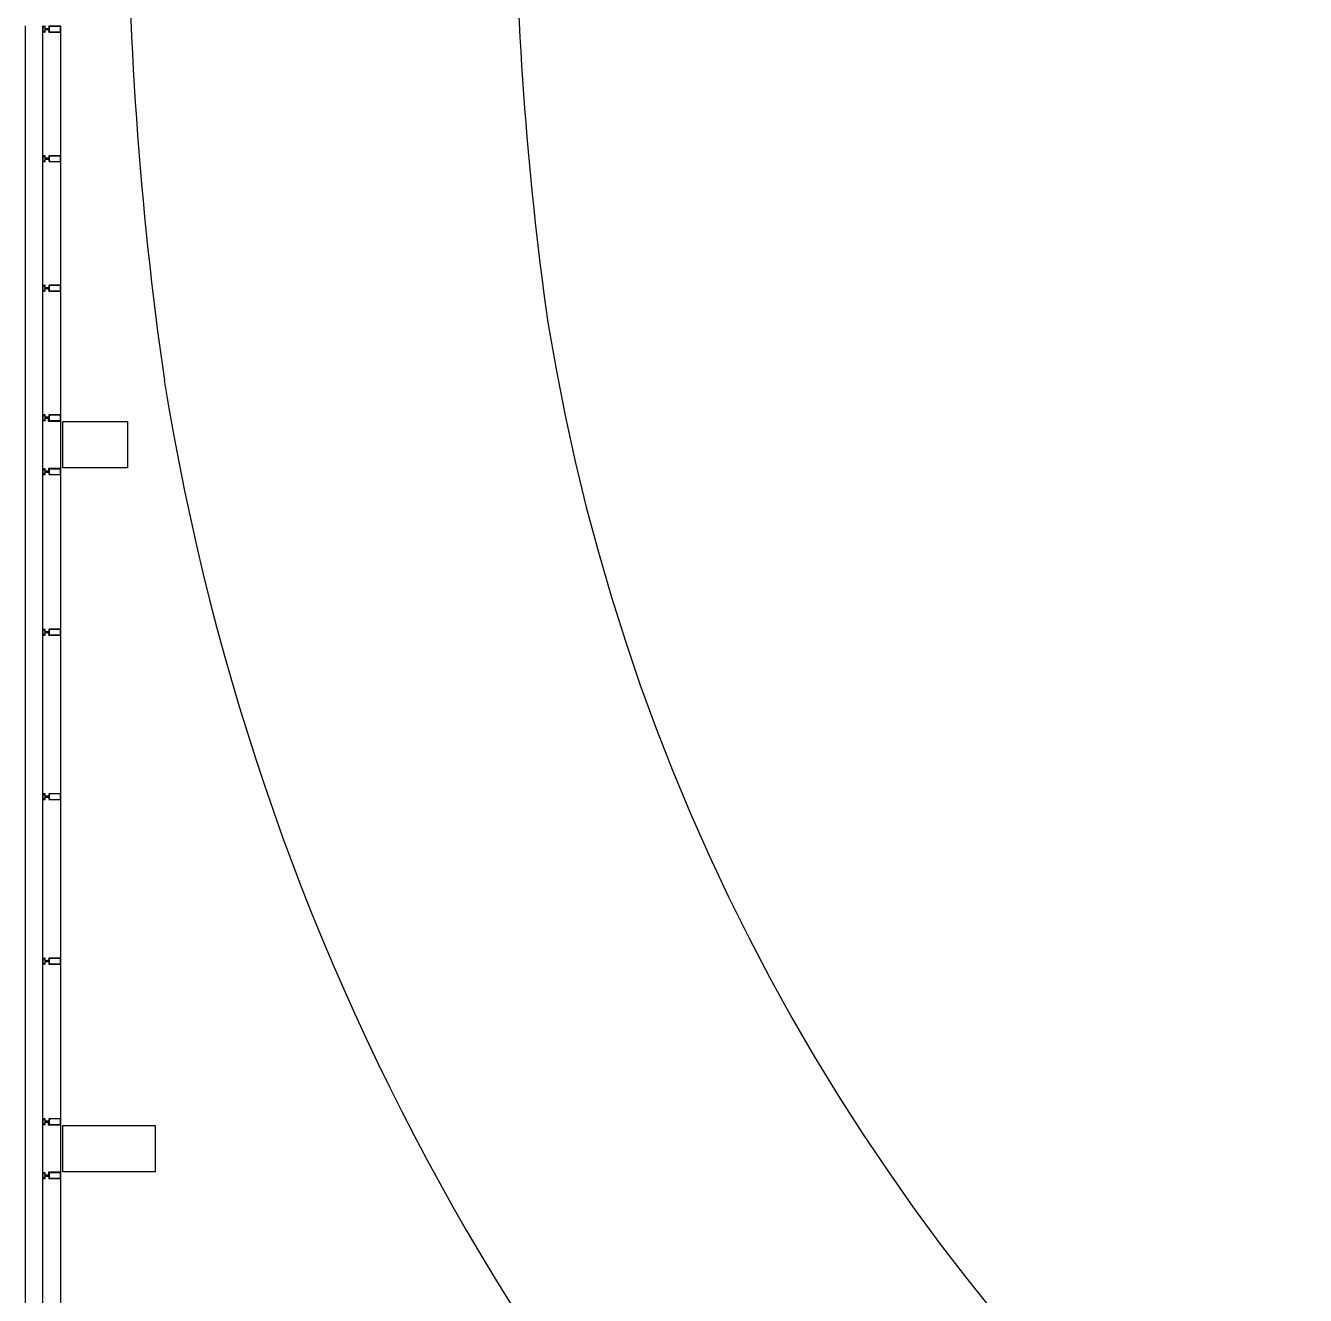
# Model space of a CAD drawing. Extents: x 11182 to 734459, y -1391328 to 152085.
# Drawn here: x 425084 to 438940, y -1353296 to -1339550 of the extents above; entities that cross this region are included whole.
import ezdxf

# ---------------------------------------------------------------- set-up
doc = ezdxf.new("R2010")
doc.units = 0
doc.header["$LTSCALE"] = 500
doc.header["$MEASUREMENT"] = 0
doc.layers.add('1_Wall_Exist', color=251, linetype='CONTINUOUS')

msp = doc.modelspace()

# ---------------------------------------------------------------- linework, layer by layer
at = {"layer": '1_Wall_Exist'}
for p, q in [((425084, -1367041), (425084, -1339553)), ((425300, -1339581), (425300, -1339597)), ((425300, -1340983), (425300, -1340999)), ((425300, -1342385), (425300, -1342401)), ((425300, -1343787), (425300, -1343803)), ((425329, -1343809), (425329, -1343831)), ((425329, -1343831), (425461, -1343831)), ((425461, -1343831), (425461, -1344343)), ((425488, -1344337), (425488, -1343837)), ((425488, -1343837), (426188, -1343837)), ((426188, -1343837), (426188, -1344337)), ((425300, -1344371), (425300, -1344387)), ((425461, -1344343), (425330, -1344343)), ((425330, -1344343), (425330, -1344365)), ((426188, -1344337), (425488, -1344337)), ((425300, -1346109), (425300, -1346125)), ((425300, -1347889), (425300, -1347905)), ((425300, -1349669), (425300, -1349685)), ((425300, -1351407), (425300, -1351423)), ((425329, -1351429), (425329, -1351451)), ((425329, -1351451), (425461, -1351451)), ((425461, -1351451), (425461, -1351963)), ((425488, -1351957), (425488, -1351457)), ((425488, -1351457), (426488, -1351457)), ((426488, -1351457), (426488, -1351957)), ((425300, -1351991), (425300, -1352007)), ((425461, -1351963), (425330, -1351963)), ((425330, -1351963), (425330, -1351985)), ((426488, -1351957), (425488, -1351957))]:
    msp.add_line(p, q, dxfattribs=at)
for points in [[(425270, -1366573), (425294, -1366573), (425294, -1366573, -0.36397), (425293, -1366574), (425291, -1366574), (425288, -1366575), (425272, -1366575), (425272, -1366635), (425288, -1366635, -1.25595), (425291, -1366635), (425293, -1366636, -0.36397), (425294, -1366636), (425294, -1366637), (425270, -1366637), (425270, -1339553)], [(425270, -1339557), (425294, -1339557), (425294, -1339557, -0.36397), (425293, -1339558), (425291, -1339558), (425288, -1339559), (425272, -1339559), (425272, -1339619), (425288, -1339619, -1.25595), (425291, -1339619), (425293, -1339620, -0.36397), (425294, -1339620), (425294, -1339621), (425270, -1339621)], [(425294, -1339593), (425298, -1339593, 0.414214), (425299, -1339592), (425299, -1339586, 0.414214), (425298, -1339585), (425294, -1339585)], [(425300, -1339585), (425301, -1339585), (425301, -1339586), (425301, -1339586), (425302, -1339585), (425302, -1339585), (425303, -1339586), (425303, -1339586), (425303, -1339585), (425304, -1339585), (425304, -1339586), (425305, -1339586), (425305, -1339585), (425305, -1339585), (425306, -1339586), (425306, -1339586), (425307, -1339585), (425307, -1339585), (425307, -1339586), (425308, -1339586), (425308, -1339585), (425309, -1339585), (425309, -1339586), (425309, -1339586), (425310, -1339585), (425310, -1339585), (425311, -1339586), (425311, -1339586), (425311, -1339585), (425312, -1339585), (425312, -1339586), (425313, -1339586), (425313, -1339585), (425313, -1339585), (425314, -1339586), (425314, -1339586), (425315, -1339585), (425315, -1339585), (425315, -1339586), (425316, -1339586), (425316, -1339586, -0.627131), (425315, -1339592), (425315, -1339592), (425315, -1339592), (425314, -1339593), (425314, -1339593), (425313, -1339592), (425313, -1339592), (425313, -1339593), (425312, -1339593), (425312, -1339592), (425311, -1339592), (425311, -1339593), (425311, -1339593), (425310, -1339592), (425310, -1339592), (425309, -1339593), (425309, -1339593), (425309, -1339592), (425308, -1339592), (425308, -1339593), (425307, -1339593), (425307, -1339592), (425307, -1339592), (425306, -1339593), (425306, -1339593), (425305, -1339592), (425305, -1339592), (425305, -1339593), (425304, -1339593), (425304, -1339592), (425303, -1339592), (425303, -1339593), (425303, -1339593), (425302, -1339592), (425302, -1339592), (425301, -1339593), (425301, -1339593), (425301, -1339592), (425300, -1339592), (425300, -1339593)], [(425336, -1339597), (425336, -1339615, 0.414214), (425337, -1339616), (425337, -1339616), (425337, -1339615), (425340, -1339615, -0.414214), (425342, -1339617), (425342, -1339618, -0.414214), (425340, -1339619), (425337, -1339619), (425337, -1339619), (425337, -1339619, 0.414214), (425336, -1339619), (425336, -1339621), (425464, -1339621), (425464, -1339557), (425336, -1339557), (425336, -1339558), (425337, -1339559), (425337, -1339559), (425337, -1339558), (425340, -1339558, -0.414214), (425342, -1339560), (425342, -1339561, -0.414214), (425340, -1339562), (425337, -1339562), (425337, -1339562), (425337, -1339562, 0.414214), (425336, -1339563), (425336, -1339581)], [(425336, -1366613), (425336, -1366631, 0.414214), (425337, -1366632), (425337, -1366632), (425337, -1366631), (425340, -1366631, -0.414214), (425342, -1366633), (425342, -1366634, -0.414214), (425340, -1366635), (425337, -1366635), (425337, -1366634), (425337, -1366634, 0.414214), (425336, -1366635), (425336, -1366637), (425464, -1366637), (425464, -1339626)], [(425270, -1340959), (425294, -1340959), (425294, -1340959, -0.36397), (425293, -1340960), (425291, -1340960), (425288, -1340961), (425272, -1340961), (425272, -1341021), (425288, -1341021, -1.25595), (425291, -1341021), (425293, -1341022, -0.36397), (425294, -1341022), (425294, -1341023), (425270, -1341023)], [(425294, -1340995), (425298, -1340995, 0.414214), (425299, -1340994), (425299, -1340988, 0.414214), (425298, -1340987), (425294, -1340987)], [(425300, -1340987), (425301, -1340987), (425301, -1340988), (425301, -1340988), (425302, -1340987), (425302, -1340987), (425303, -1340988), (425303, -1340988), (425303, -1340987), (425304, -1340987), (425304, -1340988), (425305, -1340988), (425305, -1340987), (425305, -1340987), (425306, -1340988), (425306, -1340988), (425307, -1340987), (425307, -1340987), (425307, -1340988), (425308, -1340988), (425308, -1340987), (425309, -1340987), (425309, -1340988), (425309, -1340988), (425310, -1340987), (425310, -1340987), (425311, -1340988), (425311, -1340988), (425311, -1340987), (425312, -1340987), (425312, -1340988), (425313, -1340988), (425313, -1340987), (425313, -1340987), (425314, -1340988), (425314, -1340988), (425315, -1340987), (425315, -1340987), (425315, -1340988), (425316, -1340988), (425316, -1340988, -0.627131), (425315, -1340994), (425315, -1340994), (425315, -1340994), (425314, -1340995), (425314, -1340995), (425313, -1340994), (425313, -1340994), (425313, -1340995), (425312, -1340995), (425312, -1340994), (425311, -1340994), (425311, -1340995), (425311, -1340995), (425310, -1340994), (425310, -1340994), (425309, -1340995), (425309, -1340995), (425309, -1340994), (425308, -1340994), (425308, -1340995), (425307, -1340995), (425307, -1340994), (425307, -1340994), (425306, -1340995), (425306, -1340995), (425305, -1340994), (425305, -1340994), (425305, -1340995), (425304, -1340995), (425304, -1340994), (425303, -1340994), (425303, -1340995), (425303, -1340995), (425302, -1340994), (425302, -1340994), (425301, -1340995), (425301, -1340995), (425301, -1340994), (425300, -1340994), (425300, -1340995)], [(425464, -1340959), (425336, -1340959), (425336, -1340960), (425337, -1340961), (425337, -1340961), (425337, -1340960), (425340, -1340960, -0.414214), (425342, -1340962), (425342, -1340963, -0.414214), (425340, -1340964), (425337, -1340964), (425337, -1340964), (425337, -1340964, 0.414214), (425336, -1340964), (425336, -1340983)], [(425336, -1340999), (425336, -1341017, 0.414214), (425337, -1341018), (425337, -1341018), (425337, -1341017), (425340, -1341017, -0.414214), (425342, -1341019), (425342, -1341020, -0.414214), (425340, -1341021), (425337, -1341021), (425337, -1341020), (425337, -1341020, 0.414214), (425336, -1341021), (425336, -1341023), (425464, -1341023)], [(425270, -1342361), (425294, -1342361), (425294, -1342361, -0.36397), (425293, -1342362), (425291, -1342362), (425288, -1342363), (425272, -1342363), (425272, -1342423), (425288, -1342423, -1.25595), (425291, -1342423), (425293, -1342424, -0.36397), (425294, -1342424), (425294, -1342425), (425270, -1342425)], [(425464, -1342361), (425336, -1342361), (425336, -1342362), (425337, -1342363), (425337, -1342363), (425337, -1342362), (425340, -1342362, -0.414214), (425342, -1342364), (425342, -1342365, -0.414214), (425340, -1342366), (425337, -1342366), (425337, -1342366), (425337, -1342366, 0.414214), (425336, -1342366), (425336, -1342385)], [(425294, -1342397), (425298, -1342397, 0.414214), (425299, -1342396), (425299, -1342390, 0.414214), (425298, -1342389), (425294, -1342389)], [(425300, -1342389), (425301, -1342389), (425301, -1342390), (425301, -1342390), (425302, -1342389), (425302, -1342389), (425303, -1342390), (425303, -1342390), (425303, -1342389), (425304, -1342389), (425304, -1342390), (425305, -1342390), (425305, -1342389), (425305, -1342389), (425306, -1342390), (425306, -1342390), (425307, -1342389), (425307, -1342389), (425307, -1342390), (425308, -1342390), (425308, -1342389), (425309, -1342389), (425309, -1342390), (425309, -1342390), (425310, -1342389), (425310, -1342389), (425311, -1342390), (425311, -1342390), (425311, -1342389), (425312, -1342389), (425312, -1342390), (425313, -1342390), (425313, -1342389), (425313, -1342389), (425314, -1342390), (425314, -1342390), (425315, -1342389), (425315, -1342389), (425315, -1342390), (425316, -1342390), (425316, -1342390, -0.627131), (425315, -1342396), (425315, -1342396), (425315, -1342396), (425314, -1342397), (425314, -1342397), (425313, -1342396), (425313, -1342396), (425313, -1342397), (425312, -1342397), (425312, -1342396), (425311, -1342396), (425311, -1342397), (425311, -1342397), (425310, -1342396), (425310, -1342396), (425309, -1342397), (425309, -1342397), (425309, -1342396), (425308, -1342396), (425308, -1342397), (425307, -1342397), (425307, -1342396), (425307, -1342396), (425306, -1342397), (425306, -1342397), (425305, -1342396), (425305, -1342396), (425305, -1342397), (425304, -1342397), (425304, -1342396), (425303, -1342396), (425303, -1342397), (425303, -1342397), (425302, -1342396), (425302, -1342396), (425301, -1342397), (425301, -1342397), (425301, -1342396), (425300, -1342396), (425300, -1342397)], [(425336, -1342401), (425336, -1342419, 0.414214), (425337, -1342420), (425337, -1342420), (425337, -1342419), (425340, -1342419, -0.414214), (425342, -1342421), (425342, -1342422, -0.414214), (425340, -1342423), (425337, -1342423), (425337, -1342422), (425337, -1342422, 0.414214), (425336, -1342423), (425336, -1342425), (425464, -1342425)], [(425270, -1343763), (425294, -1343763), (425294, -1343763, -0.36397), (425293, -1343764), (425291, -1343764), (425288, -1343765), (425272, -1343765), (425272, -1343825), (425288, -1343825, -1.25595), (425291, -1343825), (425293, -1343826, -0.36397), (425294, -1343826), (425294, -1343827), (425270, -1343827)], [(425464, -1343763), (425336, -1343763), (425336, -1343764), (425337, -1343765), (425337, -1343765), (425337, -1343764), (425340, -1343764, -0.414214), (425342, -1343766), (425342, -1343767, -0.414214), (425340, -1343768), (425337, -1343768), (425337, -1343768), (425337, -1343768, 0.414214), (425336, -1343768), (425336, -1343787)], [(425294, -1343799), (425298, -1343799, 0.414214), (425299, -1343798), (425299, -1343792, 0.414214), (425298, -1343791), (425294, -1343791)], [(425300, -1343791), (425301, -1343791), (425301, -1343792), (425301, -1343792), (425302, -1343791), (425302, -1343791), (425303, -1343792), (425303, -1343792), (425303, -1343791), (425304, -1343791), (425304, -1343792), (425305, -1343792), (425305, -1343791), (425305, -1343791), (425306, -1343792), (425306, -1343792), (425307, -1343791), (425307, -1343791), (425307, -1343792), (425308, -1343792), (425308, -1343791), (425309, -1343791), (425309, -1343792), (425309, -1343792), (425310, -1343791), (425310, -1343791), (425311, -1343792), (425311, -1343792), (425311, -1343791), (425312, -1343791), (425312, -1343792), (425313, -1343792), (425313, -1343791), (425313, -1343791), (425314, -1343792), (425314, -1343792), (425315, -1343791), (425315, -1343791), (425315, -1343792), (425316, -1343792), (425316, -1343792, -0.627131), (425315, -1343798), (425315, -1343798), (425315, -1343798), (425314, -1343799), (425314, -1343799), (425313, -1343798), (425313, -1343798), (425313, -1343799), (425312, -1343799), (425312, -1343798), (425311, -1343798), (425311, -1343799), (425311, -1343799), (425310, -1343798), (425310, -1343798), (425309, -1343799), (425309, -1343799), (425309, -1343798), (425308, -1343798), (425308, -1343799), (425307, -1343799), (425307, -1343798), (425307, -1343798), (425306, -1343799), (425306, -1343799), (425305, -1343798), (425305, -1343798), (425305, -1343799), (425304, -1343799), (425304, -1343798), (425303, -1343798), (425303, -1343799), (425303, -1343799), (425302, -1343798), (425302, -1343798), (425301, -1343799), (425301, -1343799), (425301, -1343798), (425300, -1343798), (425300, -1343799)], [(425336, -1343803), (425336, -1343821, 0.414214), (425337, -1343822), (425337, -1343822), (425337, -1343821), (425340, -1343821, -0.414214), (425342, -1343823), (425342, -1343824, -0.414214), (425340, -1343825), (425337, -1343825), (425337, -1343824), (425337, -1343824, 0.414214), (425336, -1343825), (425336, -1343827), (425464, -1343827)], [(425270, -1344347), (425294, -1344347), (425294, -1344347, -0.36397), (425293, -1344348), (425291, -1344348), (425288, -1344349), (425272, -1344349), (425272, -1344409), (425288, -1344409, -1.25595), (425291, -1344409), (425293, -1344410, -0.36397), (425294, -1344410), (425294, -1344411), (425270, -1344411)], [(425294, -1344383), (425298, -1344383, 0.414214), (425299, -1344382), (425299, -1344376, 0.414214), (425298, -1344375), (425294, -1344375)], [(425300, -1344375), (425301, -1344375), (425301, -1344376), (425301, -1344376), (425302, -1344375), (425302, -1344375), (425303, -1344376), (425303, -1344376), (425303, -1344375), (425304, -1344375), (425304, -1344376), (425305, -1344376), (425305, -1344375), (425305, -1344375), (425306, -1344376), (425306, -1344376), (425307, -1344375), (425307, -1344375), (425307, -1344376), (425308, -1344376), (425308, -1344375), (425309, -1344375), (425309, -1344376), (425309, -1344376), (425310, -1344375), (425310, -1344375), (425311, -1344376), (425311, -1344376), (425311, -1344375), (425312, -1344375), (425312, -1344376), (425313, -1344376), (425313, -1344375), (425313, -1344375), (425314, -1344376), (425314, -1344376), (425315, -1344375), (425315, -1344375), (425315, -1344376), (425316, -1344376), (425316, -1344376, -0.627131), (425315, -1344382), (425315, -1344382), (425315, -1344382), (425314, -1344383), (425314, -1344383), (425313, -1344382), (425313, -1344382), (425313, -1344383), (425312, -1344383), (425312, -1344382), (425311, -1344382), (425311, -1344383), (425311, -1344383), (425310, -1344382), (425310, -1344382), (425309, -1344383), (425309, -1344383), (425309, -1344382), (425308, -1344382), (425308, -1344383), (425307, -1344383), (425307, -1344382), (425307, -1344382), (425306, -1344383), (425306, -1344383), (425305, -1344382), (425305, -1344382), (425305, -1344383), (425304, -1344383), (425304, -1344382), (425303, -1344382), (425303, -1344383), (425303, -1344383), (425302, -1344382), (425302, -1344382), (425301, -1344383), (425301, -1344383), (425301, -1344382), (425300, -1344382), (425300, -1344383)], [(425464, -1344347), (425336, -1344347), (425336, -1344348), (425337, -1344349), (425337, -1344349), (425337, -1344348), (425340, -1344348, -0.414214), (425342, -1344350), (425342, -1344351, -0.414214), (425340, -1344352), (425337, -1344352), (425337, -1344352), (425337, -1344352, 0.414214), (425336, -1344352), (425336, -1344371)], [(425336, -1344387), (425336, -1344405, 0.414214), (425337, -1344406), (425337, -1344406), (425337, -1344405), (425340, -1344405, -0.414214), (425342, -1344407), (425342, -1344408, -0.414214), (425340, -1344409), (425337, -1344409), (425337, -1344408), (425337, -1344408, 0.414214), (425336, -1344409), (425336, -1344411), (425464, -1344411)], [(425270, -1346085), (425294, -1346085), (425294, -1346085, -0.36397), (425293, -1346086), (425291, -1346086), (425288, -1346087), (425272, -1346087), (425272, -1346147), (425288, -1346147, -1.25595), (425291, -1346147), (425293, -1346148, -0.36397), (425294, -1346148), (425294, -1346149), (425270, -1346149)], [(425294, -1346121), (425298, -1346121, 0.414214), (425299, -1346120), (425299, -1346114, 0.414214), (425298, -1346113), (425294, -1346113)], [(425300, -1346113), (425301, -1346113), (425301, -1346114), (425301, -1346114), (425302, -1346113), (425302, -1346113), (425303, -1346114), (425303, -1346114), (425303, -1346113), (425304, -1346113), (425304, -1346114), (425305, -1346114), (425305, -1346113), (425305, -1346113), (425306, -1346114), (425306, -1346114), (425307, -1346113), (425307, -1346113), (425307, -1346114), (425308, -1346114), (425308, -1346113), (425309, -1346113), (425309, -1346114), (425309, -1346114), (425310, -1346113), (425310, -1346113), (425311, -1346114), (425311, -1346114), (425311, -1346113), (425312, -1346113), (425312, -1346114), (425313, -1346114), (425313, -1346113), (425313, -1346113), (425314, -1346114), (425314, -1346114), (425315, -1346113), (425315, -1346113), (425315, -1346114), (425316, -1346114), (425316, -1346114, -0.627131), (425315, -1346120), (425315, -1346120), (425315, -1346120), (425314, -1346121), (425314, -1346121), (425313, -1346120), (425313, -1346120), (425313, -1346121), (425312, -1346121), (425312, -1346120), (425311, -1346120), (425311, -1346121), (425311, -1346121), (425310, -1346120), (425310, -1346120), (425309, -1346121), (425309, -1346121), (425309, -1346120), (425308, -1346120), (425308, -1346121), (425307, -1346121), (425307, -1346120), (425307, -1346120), (425306, -1346121), (425306, -1346121), (425305, -1346120), (425305, -1346120), (425305, -1346121), (425304, -1346121), (425304, -1346120), (425303, -1346120), (425303, -1346121), (425303, -1346121), (425302, -1346120), (425302, -1346120), (425301, -1346121), (425301, -1346121), (425301, -1346120), (425300, -1346120), (425300, -1346121)], [(425464, -1346085), (425336, -1346085), (425336, -1346086), (425337, -1346087), (425337, -1346087), (425337, -1346086), (425340, -1346086, -0.414214), (425342, -1346088), (425342, -1346089, -0.414214), (425340, -1346090), (425337, -1346090), (425337, -1346090), (425337, -1346090, 0.414214), (425336, -1346090), (425336, -1346109)], [(425336, -1346125), (425336, -1346143, 0.414214), (425337, -1346144), (425337, -1346144), (425337, -1346143), (425340, -1346143, -0.414214), (425342, -1346145), (425342, -1346146, -0.414214), (425340, -1346147), (425337, -1346147), (425337, -1346146), (425337, -1346146, 0.414214), (425336, -1346147), (425336, -1346149), (425464, -1346149)], [(425270, -1347865), (425294, -1347865), (425294, -1347865, -0.36397), (425293, -1347866), (425291, -1347866), (425288, -1347867), (425272, -1347867), (425272, -1347927), (425288, -1347927, -1.25595), (425291, -1347927), (425293, -1347928, -0.36397), (425294, -1347928), (425294, -1347929), (425270, -1347929)], [(425294, -1347901), (425298, -1347901, 0.414214), (425299, -1347900), (425299, -1347894, 0.414214), (425298, -1347893), (425294, -1347893)], [(425300, -1347893), (425301, -1347893), (425301, -1347894), (425301, -1347894), (425302, -1347893), (425302, -1347893), (425303, -1347894), (425303, -1347894), (425303, -1347893), (425304, -1347893), (425304, -1347894), (425305, -1347894), (425305, -1347893), (425305, -1347893), (425306, -1347894), (425306, -1347894), (425307, -1347893), (425307, -1347893), (425307, -1347894), (425308, -1347894), (425308, -1347893), (425309, -1347893), (425309, -1347894), (425309, -1347894), (425310, -1347893), (425310, -1347893), (425311, -1347894), (425311, -1347894), (425311, -1347893), (425312, -1347893), (425312, -1347894), (425313, -1347894), (425313, -1347893), (425313, -1347893), (425314, -1347894), (425314, -1347894), (425315, -1347893), (425315, -1347893), (425315, -1347894), (425316, -1347894), (425316, -1347894, -0.627131), (425315, -1347900), (425315, -1347900), (425315, -1347900), (425314, -1347901), (425314, -1347901), (425313, -1347900), (425313, -1347900), (425313, -1347901), (425312, -1347901), (425312, -1347900), (425311, -1347900), (425311, -1347901), (425311, -1347901), (425310, -1347900), (425310, -1347900), (425309, -1347901), (425309, -1347901), (425309, -1347900), (425308, -1347900), (425308, -1347901), (425307, -1347901), (425307, -1347900), (425307, -1347900), (425306, -1347901), (425306, -1347901), (425305, -1347900), (425305, -1347900), (425305, -1347901), (425304, -1347901), (425304, -1347900), (425303, -1347900), (425303, -1347901), (425303, -1347901), (425302, -1347900), (425302, -1347900), (425301, -1347901), (425301, -1347901), (425301, -1347900), (425300, -1347900), (425300, -1347901)], [(425464, -1347865), (425336, -1347865), (425336, -1347866), (425337, -1347867), (425337, -1347867), (425337, -1347866), (425340, -1347866, -0.414214), (425342, -1347868), (425342, -1347869, -0.414214), (425340, -1347870), (425337, -1347870), (425337, -1347870), (425337, -1347870, 0.414214), (425336, -1347870), (425336, -1347889)], [(425336, -1347905), (425336, -1347923, 0.414214), (425337, -1347924), (425337, -1347924), (425337, -1347923), (425340, -1347923, -0.414214), (425342, -1347925), (425342, -1347926, -0.414214), (425340, -1347927), (425337, -1347927), (425337, -1347926), (425337, -1347926, 0.414214), (425336, -1347927), (425336, -1347929), (425464, -1347929)], [(425270, -1349645), (425294, -1349645), (425294, -1349645, -0.36397), (425293, -1349646), (425291, -1349646), (425288, -1349647), (425272, -1349647), (425272, -1349707), (425288, -1349707, -1.25595), (425291, -1349707), (425293, -1349708, -0.36397), (425294, -1349708), (425294, -1349709), (425270, -1349709)], [(425294, -1349681), (425298, -1349681, 0.414214), (425299, -1349680), (425299, -1349674, 0.414214), (425298, -1349673), (425294, -1349673)], [(425300, -1349673), (425301, -1349673), (425301, -1349674), (425301, -1349674), (425302, -1349673), (425302, -1349673), (425303, -1349674), (425303, -1349674), (425303, -1349673), (425304, -1349673), (425304, -1349674), (425305, -1349674), (425305, -1349673), (425305, -1349673), (425306, -1349674), (425306, -1349674), (425307, -1349673), (425307, -1349673), (425307, -1349674), (425308, -1349674), (425308, -1349673), (425309, -1349673), (425309, -1349674), (425309, -1349674), (425310, -1349673), (425310, -1349673), (425311, -1349674), (425311, -1349674), (425311, -1349673), (425312, -1349673), (425312, -1349674), (425313, -1349674), (425313, -1349673), (425313, -1349673), (425314, -1349674), (425314, -1349674), (425315, -1349673), (425315, -1349673), (425315, -1349674), (425316, -1349674), (425316, -1349674, -0.627131), (425315, -1349680), (425315, -1349680), (425315, -1349680), (425314, -1349681), (425314, -1349681), (425313, -1349680), (425313, -1349680), (425313, -1349681), (425312, -1349681), (425312, -1349680), (425311, -1349680), (425311, -1349681), (425311, -1349681), (425310, -1349680), (425310, -1349680), (425309, -1349681), (425309, -1349681), (425309, -1349680), (425308, -1349680), (425308, -1349681), (425307, -1349681), (425307, -1349680), (425307, -1349680), (425306, -1349681), (425306, -1349681), (425305, -1349680), (425305, -1349680), (425305, -1349681), (425304, -1349681), (425304, -1349680), (425303, -1349680), (425303, -1349681), (425303, -1349681), (425302, -1349680), (425302, -1349680), (425301, -1349681), (425301, -1349681), (425301, -1349680), (425300, -1349680), (425300, -1349681)], [(425464, -1349645), (425336, -1349645), (425336, -1349646), (425337, -1349647), (425337, -1349647), (425337, -1349646), (425340, -1349646, -0.414214), (425342, -1349648), (425342, -1349649, -0.414214), (425340, -1349650), (425337, -1349650), (425337, -1349650), (425337, -1349650, 0.414214), (425336, -1349650), (425336, -1349669)], [(425336, -1349685), (425336, -1349703, 0.414214), (425337, -1349704), (425337, -1349704), (425337, -1349703), (425340, -1349703, -0.414214), (425342, -1349705), (425342, -1349706, -0.414214), (425340, -1349707), (425337, -1349707), (425337, -1349706), (425337, -1349706, 0.414214), (425336, -1349707), (425336, -1349709), (425464, -1349709)], [(425270, -1351383), (425294, -1351383), (425294, -1351383, -0.36397), (425293, -1351384), (425291, -1351384), (425288, -1351385), (425272, -1351385), (425272, -1351445), (425288, -1351445, -1.25595), (425291, -1351445), (425293, -1351446, -0.36397), (425294, -1351446), (425294, -1351447), (425270, -1351447)], [(425464, -1351383), (425336, -1351383), (425336, -1351384), (425337, -1351385), (425337, -1351385), (425337, -1351384), (425340, -1351384, -0.414214), (425342, -1351386), (425342, -1351387, -0.414214), (425340, -1351388), (425337, -1351388), (425337, -1351388), (425337, -1351388, 0.414214), (425336, -1351388), (425336, -1351407)], [(425294, -1351419), (425298, -1351419, 0.414214), (425299, -1351418), (425299, -1351412, 0.414214), (425298, -1351411), (425294, -1351411)], [(425300, -1351411), (425301, -1351411), (425301, -1351412), (425301, -1351412), (425302, -1351411), (425302, -1351411), (425303, -1351412), (425303, -1351412), (425303, -1351411), (425304, -1351411), (425304, -1351412), (425305, -1351412), (425305, -1351411), (425305, -1351411), (425306, -1351412), (425306, -1351412), (425307, -1351411), (425307, -1351411), (425307, -1351412), (425308, -1351412), (425308, -1351411), (425309, -1351411), (425309, -1351412), (425309, -1351412), (425310, -1351411), (425310, -1351411), (425311, -1351412), (425311, -1351412), (425311, -1351411), (425312, -1351411), (425312, -1351412), (425313, -1351412), (425313, -1351411), (425313, -1351411), (425314, -1351412), (425314, -1351412), (425315, -1351411), (425315, -1351411), (425315, -1351412), (425316, -1351412), (425316, -1351412, -0.627131), (425315, -1351418), (425315, -1351418), (425315, -1351418), (425314, -1351419), (425314, -1351419), (425313, -1351418), (425313, -1351418), (425313, -1351419), (425312, -1351419), (425312, -1351418), (425311, -1351418), (425311, -1351419), (425311, -1351419), (425310, -1351418), (425310, -1351418), (425309, -1351419), (425309, -1351419), (425309, -1351418), (425308, -1351418), (425308, -1351419), (425307, -1351419), (425307, -1351418), (425307, -1351418), (425306, -1351419), (425306, -1351419), (425305, -1351418), (425305, -1351418), (425305, -1351419), (425304, -1351419), (425304, -1351418), (425303, -1351418), (425303, -1351419), (425303, -1351419), (425302, -1351418), (425302, -1351418), (425301, -1351419), (425301, -1351419), (425301, -1351418), (425300, -1351418), (425300, -1351419)], [(425336, -1351423), (425336, -1351441, 0.414214), (425337, -1351442), (425337, -1351442), (425337, -1351441), (425340, -1351441, -0.414214), (425342, -1351443), (425342, -1351444, -0.414214), (425340, -1351445), (425337, -1351445), (425337, -1351444), (425337, -1351444, 0.414214), (425336, -1351445), (425336, -1351447), (425464, -1351447)], [(425270, -1351967), (425294, -1351967), (425294, -1351967, -0.36397), (425293, -1351968), (425291, -1351968), (425288, -1351969), (425272, -1351969), (425272, -1352029), (425288, -1352029, -1.25595), (425291, -1352029), (425293, -1352030, -0.36397), (425294, -1352030), (425294, -1352031), (425270, -1352031)], [(425294, -1352003), (425298, -1352003, 0.414214), (425299, -1352002), (425299, -1351996, 0.414214), (425298, -1351995), (425294, -1351995)], [(425300, -1351995), (425301, -1351995), (425301, -1351996), (425301, -1351996), (425302, -1351995), (425302, -1351995), (425303, -1351996), (425303, -1351996), (425303, -1351995), (425304, -1351995), (425304, -1351996), (425305, -1351996), (425305, -1351995), (425305, -1351995), (425306, -1351996), (425306, -1351996), (425307, -1351995), (425307, -1351995), (425307, -1351996), (425308, -1351996), (425308, -1351995), (425309, -1351995), (425309, -1351996), (425309, -1351996), (425310, -1351995), (425310, -1351995), (425311, -1351996), (425311, -1351996), (425311, -1351995), (425312, -1351995), (425312, -1351996), (425313, -1351996), (425313, -1351995), (425313, -1351995), (425314, -1351996), (425314, -1351996), (425315, -1351995), (425315, -1351995), (425315, -1351996), (425316, -1351996), (425316, -1351996, -0.627131), (425315, -1352002), (425315, -1352002), (425315, -1352002), (425314, -1352003), (425314, -1352003), (425313, -1352002), (425313, -1352002), (425313, -1352003), (425312, -1352003), (425312, -1352002), (425311, -1352002), (425311, -1352003), (425311, -1352003), (425310, -1352002), (425310, -1352002), (425309, -1352003), (425309, -1352003), (425309, -1352002), (425308, -1352002), (425308, -1352003), (425307, -1352003), (425307, -1352002), (425307, -1352002), (425306, -1352003), (425306, -1352003), (425305, -1352002), (425305, -1352002), (425305, -1352003), (425304, -1352003), (425304, -1352002), (425303, -1352002), (425303, -1352003), (425303, -1352003), (425302, -1352002), (425302, -1352002), (425301, -1352003), (425301, -1352003), (425301, -1352002), (425300, -1352002), (425300, -1352003)], [(425464, -1351967), (425336, -1351967), (425336, -1351968), (425337, -1351969), (425337, -1351969), (425337, -1351968), (425340, -1351968, -0.414214), (425342, -1351970), (425342, -1351971, -0.414214), (425340, -1351972), (425337, -1351972), (425337, -1351972), (425337, -1351972, 0.414214), (425336, -1351972), (425336, -1351991)], [(425336, -1352007), (425336, -1352025, 0.414214), (425337, -1352026), (425337, -1352026), (425337, -1352025), (425340, -1352025, -0.414214), (425342, -1352027), (425342, -1352028, -0.414214), (425340, -1352029), (425337, -1352029), (425337, -1352028), (425337, -1352028, 0.414214), (425336, -1352029), (425336, -1352031), (425464, -1352031)]]:
    msp.add_lwpolyline(points, format="xyb", dxfattribs=at)
for points in [[(425286, -1339614, -0.104064), (425285, -1339614), (425281, -1339612, 0.541623), (425280, -1339613), (425280, -1339614, 0.297334), (425280, -1339615), (425288, -1339619, -1), (425291, -1339619), (425294, -1339620), (425296, -1339619), (425296, -1339618), (425294, -1339618), (425294, -1339560), (425296, -1339560), (425296, -1339559), (425294, -1339558), (425291, -1339558, -1), (425288, -1339559), (425280, -1339562, 0.297334), (425280, -1339563), (425280, -1339565, 0.541623), (425281, -1339565), (425285, -1339564, -0.104064), (425286, -1339563), (425290, -1339563, -0.414214), (425291, -1339564), (425291, -1339588), (425291, -1339589), (425291, -1339589), (425291, -1339613, -0.414214), (425290, -1339614)], [(425322, -1339593, 0.414214), (425323, -1339594), (425335, -1339594, 0.414214), (425336, -1339593), (425336, -1339585, 0.414214), (425335, -1339584), (425323, -1339584, 0.414214), (425322, -1339585)], [(425345, -1339615), (425345, -1339618), (425461, -1339618), (425461, -1339560), (425345, -1339560), (425345, -1339563, -0.414214), (425342, -1339566), (425339, -1339566), (425339, -1339612), (425342, -1339612, -0.414214)], [(425286, -1341016, -0.104064), (425285, -1341016), (425281, -1341014, 0.541623), (425280, -1341015), (425280, -1341016, 0.297334), (425280, -1341017), (425288, -1341021, -1), (425291, -1341021), (425294, -1341022), (425296, -1341021), (425296, -1341020), (425294, -1341020), (425294, -1340961), (425296, -1340961), (425296, -1340961), (425294, -1340960), (425291, -1340960, -1), (425288, -1340961), (425280, -1340964, 0.297334), (425280, -1340965), (425280, -1340966, 0.541623), (425281, -1340967), (425285, -1340966, -0.104064), (425286, -1340965), (425290, -1340965, -0.414214), (425291, -1340966), (425291, -1340990), (425291, -1340991), (425291, -1340991), (425291, -1341015, -0.414214), (425290, -1341016)], [(425322, -1340995, 0.414214), (425323, -1340996), (425335, -1340996, 0.414214), (425336, -1340995), (425336, -1340987, 0.414214), (425335, -1340986), (425323, -1340986, 0.414214), (425322, -1340987)], [(425345, -1341017), (425345, -1341020), (425461, -1341020), (425461, -1340962), (425345, -1340962), (425345, -1340965, -0.414214), (425342, -1340968), (425339, -1340968), (425339, -1341014), (425342, -1341014, -0.414214)], [(425286, -1342418, -0.104064), (425285, -1342418), (425281, -1342416, 0.541623), (425280, -1342417), (425280, -1342418, 0.297334), (425280, -1342419), (425288, -1342423, -1), (425291, -1342423), (425294, -1342424), (425296, -1342423), (425296, -1342422), (425294, -1342422), (425294, -1342363), (425296, -1342363), (425296, -1342363), (425294, -1342362), (425291, -1342362, -1), (425288, -1342363), (425280, -1342366, 0.297334), (425280, -1342367), (425280, -1342368, 0.541623), (425281, -1342369), (425285, -1342368, -0.104064), (425286, -1342367), (425290, -1342367, -0.414214), (425291, -1342368), (425291, -1342392), (425291, -1342393), (425291, -1342393), (425291, -1342417, -0.414214), (425290, -1342418)], [(425345, -1342419), (425345, -1342422), (425461, -1342422), (425461, -1342364), (425345, -1342364), (425345, -1342367, -0.414214), (425342, -1342370), (425339, -1342370), (425339, -1342416), (425342, -1342416, -0.414214)], [(425322, -1342397, 0.414214), (425323, -1342398), (425335, -1342398, 0.414214), (425336, -1342397), (425336, -1342389, 0.414214), (425335, -1342388), (425323, -1342388, 0.414214), (425322, -1342389)], [(425286, -1343820, -0.104064), (425285, -1343820), (425281, -1343818, 0.541623), (425280, -1343819), (425280, -1343820, 0.297334), (425280, -1343821), (425288, -1343825, -1), (425291, -1343825), (425294, -1343826), (425296, -1343825), (425296, -1343824), (425294, -1343824), (425294, -1343765), (425296, -1343765), (425296, -1343765), (425294, -1343764), (425291, -1343764, -1), (425288, -1343765), (425280, -1343768, 0.297334), (425280, -1343769), (425280, -1343770, 0.541623), (425281, -1343771), (425285, -1343770, -0.104064), (425286, -1343769), (425290, -1343769, -0.414214), (425291, -1343770), (425291, -1343794), (425291, -1343795), (425291, -1343795), (425291, -1343819, -0.414214), (425290, -1343820)], [(425345, -1343821), (425345, -1343824), (425461, -1343824), (425461, -1343766), (425345, -1343766), (425345, -1343769, -0.414214), (425342, -1343772), (425339, -1343772), (425339, -1343818), (425342, -1343818, -0.414214)], [(425322, -1343799, 0.414214), (425323, -1343800), (425335, -1343800, 0.414214), (425336, -1343799), (425336, -1343791, 0.414214), (425335, -1343790), (425323, -1343790, 0.414214), (425322, -1343791)], [(425286, -1344404, -0.104064), (425285, -1344404), (425281, -1344402, 0.541623), (425280, -1344403), (425280, -1344404, 0.297334), (425280, -1344405), (425288, -1344409, -1), (425291, -1344409), (425294, -1344410), (425296, -1344409), (425296, -1344408), (425294, -1344408), (425294, -1344349), (425296, -1344349), (425296, -1344349), (425294, -1344348), (425291, -1344348, -1), (425288, -1344349), (425280, -1344352, 0.297334), (425280, -1344353), (425280, -1344354, 0.541623), (425281, -1344355), (425285, -1344354, -0.104064), (425286, -1344353), (425290, -1344353, -0.414214), (425291, -1344354), (425291, -1344378), (425291, -1344379), (425291, -1344379), (425291, -1344403, -0.414214), (425290, -1344404)], [(425322, -1344383, 0.414214), (425323, -1344384), (425335, -1344384, 0.414214), (425336, -1344383), (425336, -1344375, 0.414214), (425335, -1344374), (425323, -1344374, 0.414214), (425322, -1344375)], [(425345, -1344405), (425345, -1344408), (425461, -1344408), (425461, -1344350), (425345, -1344350), (425345, -1344353, -0.414214), (425342, -1344356), (425339, -1344356), (425339, -1344402), (425342, -1344402, -0.414214)], [(425286, -1346142, -0.104064), (425285, -1346142), (425281, -1346140, 0.541623), (425280, -1346141), (425280, -1346142, 0.297334), (425280, -1346143), (425288, -1346147, -1), (425291, -1346147), (425294, -1346148), (425296, -1346147), (425296, -1346146), (425294, -1346146), (425294, -1346087), (425296, -1346087), (425296, -1346087), (425294, -1346086), (425291, -1346086, -1), (425288, -1346087), (425280, -1346090, 0.297334), (425280, -1346091), (425280, -1346092, 0.541623), (425281, -1346093), (425285, -1346092, -0.104064), (425286, -1346091), (425290, -1346091, -0.414214), (425291, -1346092), (425291, -1346116), (425291, -1346117), (425291, -1346117), (425291, -1346141, -0.414214), (425290, -1346142)], [(425322, -1346121, 0.414214), (425323, -1346122), (425335, -1346122, 0.414214), (425336, -1346121), (425336, -1346113, 0.414214), (425335, -1346112), (425323, -1346112, 0.414214), (425322, -1346113)], [(425345, -1346143), (425345, -1346146), (425461, -1346146), (425461, -1346088), (425345, -1346088), (425345, -1346091, -0.414214), (425342, -1346094), (425339, -1346094), (425339, -1346140), (425342, -1346140, -0.414214)], [(425286, -1347922, -0.104064), (425285, -1347922), (425281, -1347920, 0.541623), (425280, -1347921), (425280, -1347922, 0.297334), (425280, -1347923), (425288, -1347927, -1), (425291, -1347927), (425294, -1347928), (425296, -1347927), (425296, -1347926), (425294, -1347926), (425294, -1347867), (425296, -1347867), (425296, -1347867), (425294, -1347866), (425291, -1347866, -1), (425288, -1347867), (425280, -1347870, 0.297334), (425280, -1347871), (425280, -1347872, 0.541623), (425281, -1347873), (425285, -1347872, -0.104064), (425286, -1347871), (425290, -1347871, -0.414214), (425291, -1347872), (425291, -1347896), (425291, -1347897), (425291, -1347897), (425291, -1347921, -0.414214), (425290, -1347922)], [(425322, -1347901, 0.414214), (425323, -1347902), (425335, -1347902, 0.414214), (425336, -1347901), (425336, -1347893, 0.414214), (425335, -1347892), (425323, -1347892, 0.414214), (425322, -1347893)], [(425345, -1347923), (425345, -1347926), (425461, -1347926), (425461, -1347868), (425345, -1347868), (425345, -1347871, -0.414214), (425342, -1347874), (425339, -1347874), (425339, -1347920), (425342, -1347920, -0.414214)], [(425286, -1349702, -0.104064), (425285, -1349702), (425281, -1349700, 0.541623), (425280, -1349701), (425280, -1349702, 0.297334), (425280, -1349703), (425288, -1349707, -1), (425291, -1349707), (425294, -1349708), (425296, -1349707), (425296, -1349706), (425294, -1349706), (425294, -1349647), (425296, -1349647), (425296, -1349647), (425294, -1349646), (425291, -1349646, -1), (425288, -1349647), (425280, -1349650, 0.297334), (425280, -1349651), (425280, -1349652, 0.541623), (425281, -1349653), (425285, -1349652, -0.104064), (425286, -1349651), (425290, -1349651, -0.414214), (425291, -1349652), (425291, -1349676), (425291, -1349677), (425291, -1349677), (425291, -1349701, -0.414214), (425290, -1349702)], [(425322, -1349681, 0.414214), (425323, -1349682), (425335, -1349682, 0.414214), (425336, -1349681), (425336, -1349673, 0.414214), (425335, -1349672), (425323, -1349672, 0.414214), (425322, -1349673)], [(425345, -1349703), (425345, -1349706), (425461, -1349706), (425461, -1349648), (425345, -1349648), (425345, -1349651, -0.414214), (425342, -1349654), (425339, -1349654), (425339, -1349700), (425342, -1349700, -0.414214)], [(425286, -1351440, -0.104064), (425285, -1351440), (425281, -1351438, 0.541623), (425280, -1351439), (425280, -1351440, 0.297334), (425280, -1351441), (425288, -1351445, -1), (425291, -1351445), (425294, -1351446), (425296, -1351445), (425296, -1351444), (425294, -1351444), (425294, -1351385), (425296, -1351385), (425296, -1351385), (425294, -1351384), (425291, -1351384, -1), (425288, -1351385), (425280, -1351388, 0.297334), (425280, -1351389), (425280, -1351390, 0.541623), (425281, -1351391), (425285, -1351390, -0.104064), (425286, -1351389), (425290, -1351389, -0.414214), (425291, -1351390), (425291, -1351414), (425291, -1351415), (425291, -1351415), (425291, -1351439, -0.414214), (425290, -1351440)], [(425345, -1351441), (425345, -1351444), (425461, -1351444), (425461, -1351386), (425345, -1351386), (425345, -1351389, -0.414214), (425342, -1351392), (425339, -1351392), (425339, -1351438), (425342, -1351438, -0.414214)], [(425322, -1351419, 0.414214), (425323, -1351420), (425335, -1351420, 0.414214), (425336, -1351419), (425336, -1351411, 0.414214), (425335, -1351410), (425323, -1351410, 0.414214), (425322, -1351411)], [(425286, -1352024, -0.104064), (425285, -1352024), (425281, -1352022, 0.541623), (425280, -1352023), (425280, -1352024, 0.297334), (425280, -1352025), (425288, -1352029, -1), (425291, -1352029), (425294, -1352030), (425296, -1352029), (425296, -1352028), (425294, -1352028), (425294, -1351969), (425296, -1351969), (425296, -1351969), (425294, -1351968), (425291, -1351968, -1), (425288, -1351969), (425280, -1351972, 0.297334), (425280, -1351973), (425280, -1351974, 0.541623), (425281, -1351975), (425285, -1351974, -0.104064), (425286, -1351973), (425290, -1351973, -0.414214), (425291, -1351974), (425291, -1351998), (425291, -1351999), (425291, -1351999), (425291, -1352023, -0.414214), (425290, -1352024)], [(425322, -1352003, 0.414214), (425323, -1352004), (425335, -1352004, 0.414214), (425336, -1352003), (425336, -1351995, 0.414214), (425335, -1351994), (425323, -1351994, 0.414214), (425322, -1351995)], [(425345, -1352025), (425345, -1352028), (425461, -1352028), (425461, -1351970), (425345, -1351970), (425345, -1351973, -0.414214), (425342, -1351976), (425339, -1351976), (425339, -1352022), (425342, -1352022, -0.414214)]]:
    msp.add_lwpolyline(points, format="xyb", close=True, dxfattribs=at)
for points in [[(425294, -1339581), (425336, -1339581)], [(425336, -1339597), (425294, -1339597)], [(425294, -1340983), (425336, -1340983)], [(425336, -1340999), (425294, -1340999)], [(425294, -1342385), (425336, -1342385)], [(425336, -1342401), (425294, -1342401)], [(425294, -1343787), (425336, -1343787)], [(425336, -1343803), (425294, -1343803)], [(425294, -1344371), (425336, -1344371)], [(425336, -1344387), (425294, -1344387)], [(425294, -1346109), (425336, -1346109)], [(425336, -1346125), (425294, -1346125)], [(425294, -1347889), (425336, -1347889)], [(425336, -1347905), (425294, -1347905)], [(425294, -1349669), (425336, -1349669)], [(425336, -1349685), (425294, -1349685)], [(425294, -1351407), (425336, -1351407)], [(425336, -1351423), (425294, -1351423)], [(425294, -1351991), (425336, -1351991)], [(425336, -1352007), (425294, -1352007)]]:
    msp.add_lwpolyline(points, dxfattribs=at)
for centre, radius, start, end in [((465255, -1337826), 39067, 171.4904, 188.1859), ((465404, -1337814), 35017, 171.8752, 188.1248), ((453018, -1339165), 22568, 189.1741, 269.4362), ((453018, -1339165), 26768, 189.0773, 269.4824)]:
    msp.add_arc(centre, radius, start, end, dxfattribs=at)

doc.saveas('drawing.dxf')
